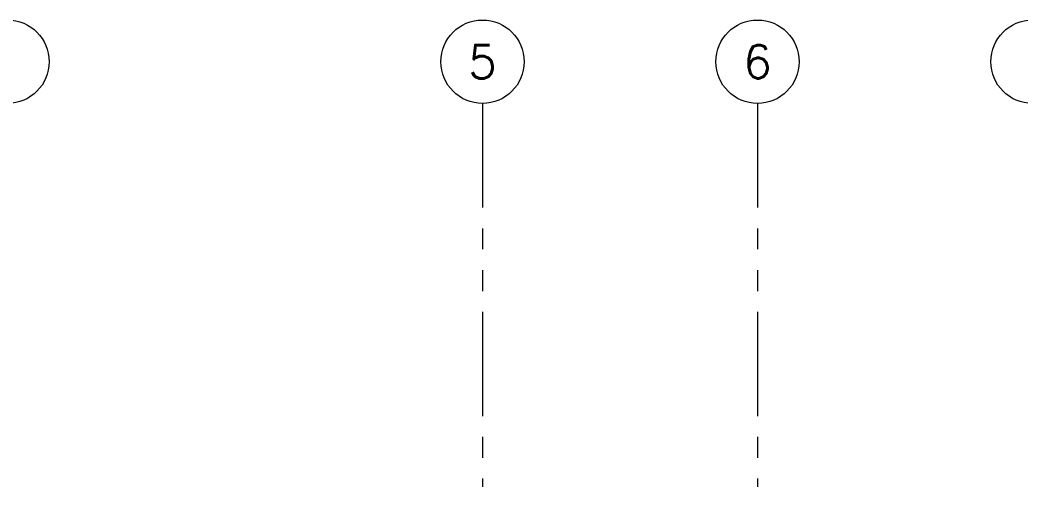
# Model space of a CAD drawing. Header units: millimetres. Extents: x 3765 to 3833, y 1327 to 1657.
# Drawn here: x 3774.47 to 3780.47, y 1446.09 to 1448.89 of the extents above; entities that cross this region are included whole.
import ezdxf
from ezdxf.enums import TextEntityAlignment as Align

# ---------------------------------------------------------------- set-up
doc = ezdxf.new("R2010")
doc.units = ezdxf.units.MM
doc.linetypes.add('PHANTOM', pattern=[63.5, 31.75, -6.35, 6.35, -6.35, 6.35, -6.35])
doc.linetypes.add('PHANTOM2', pattern=[1.25, 0.625, -0.125, 0.125, -0.125, 0.125, -0.125])
doc.layers.add('A-EJES', color=251, linetype='PHANTOM', lineweight=13)
doc.styles.add('ROMANS', font='romans.shx', dxfattribs={"width": 0.8})

# ---------------------------------------------------------------- blocks, each defined once
blk = doc.blocks.new('Ejes_Torre C')
at = {"layer": 'A-EJES', "linetype": 'PHANTOM2'}
for points in [[(8.775, 16.65), (8.775, 14.35)], [(10.425, 16.65), (10.425, 14.35)]]:
    blk.add_lwpolyline(points, dxfattribs=at)
at = {"layer": 'A-EJES', "linetype": 'Continuous'}
for centre in [(5.925, 16.9), (8.775, 16.9), (10.425, 16.9), (12.075, 16.9)]:
    blk.add_circle(centre, 0.25, dxfattribs=at)
at = {"layer": 'A-EJES', "linetype": 'Continuous', "style": 'ROMANS'}
for s, p in [('5', (8.775, 16.9)), ('6', (10.425, 16.9))]:
    blk.add_text(s, height=0.2, dxfattribs=at).set_placement(p, align=Align.MIDDLE_CENTER)

msp = doc.modelspace()

# ---------------------------------------------------------------- block references
at = {"layer": 'A-EJES'}
msp.add_blockref('Ejes_Torre C', (3768.4721, 1431.7379), dxfattribs=at)

doc.saveas('drawing.dxf')
